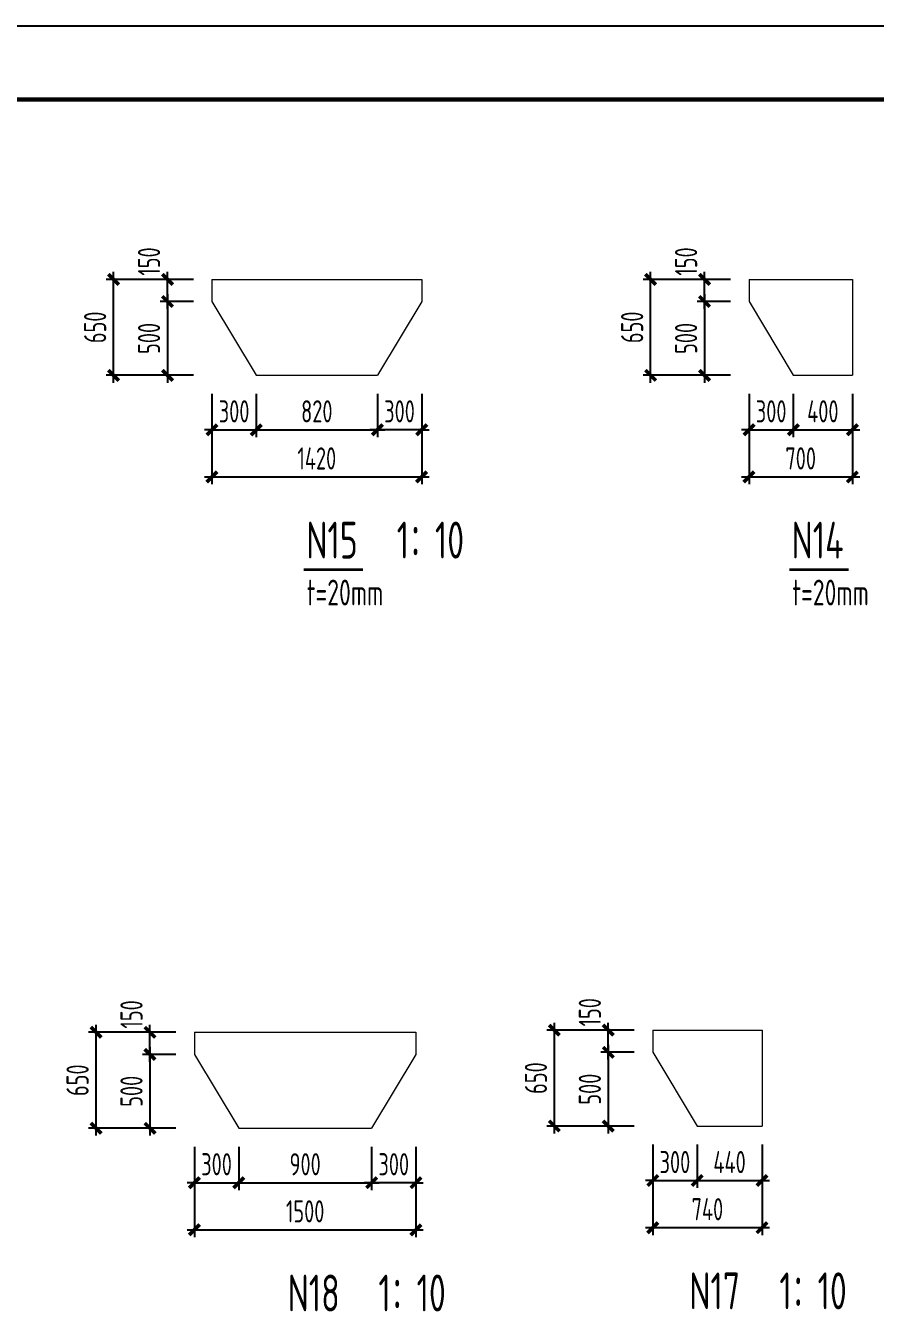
# Model space of a CAD drawing. Extents: x -2876908 to 633791, y -1383861 to 872234.
# Drawn here: x -6716 to 50800, y -1294747 to -1207416 of the extents above; entities that cross this region are included whole.
import ezdxf
from ezdxf.enums import TextEntityAlignment as Align

# ---------------------------------------------------------------- set-up
doc = ezdxf.new("R2010")
doc.units = 0
doc.header["$LTSCALE"] = 5
doc.header["$MEASUREMENT"] = 0
doc.layers.get('0').update_dxf_attribs({"linetype": 'CONTINUOUS', "lineweight": 25})
doc.layers.get('DEFPOINTS').update_dxf_attribs({"color": 35, "linetype": 'CONTINUOUS', "lineweight": 13})
for name, color, linetype, lineweight in [('1粗实线', 1, 'CONTINUOUS', 30), ('5标注', 3, 'CONTINUOUS', 15), ('6文本', 7, 'CONTINUOUS', 15), ('8轮廓线', 4, 'CONTINUOUS', 15), ('DIM', 3, 'CONTINUOUS', 0), ('HFZT', 5, 'CONTINUOUS', 15)]:
    doc.layers.add(name, color=color, linetype=linetype, lineweight=lineweight)
doc.layers.add('M_Dim', color=3, linetype='CONTINUOUS')
doc.styles.add('TSSD_Dimension', font='tssdeng.shx', dxfattribs={"width": 0.7, "bigfont": 'hztxt.shx'})
doc.styles.add('TSSD_NORM', font='tssdeng.shx', dxfattribs={"width": 0.7, "bigfont": 'hztxt.shx'})
doc.dimstyles.new('TSSD_100_100', dxfattribs={"dimtxt": 300, "dimasz": 100, "dimexe": 100, "dimexo": 250, "dimgap": 100, "dimtad": 1, "dimdec": 0, "dimzin": 0, "dimdsep": 46, "dimtxsty": 'TSSD_Dimension', "dimblk": 'ARCHTICK', "dimblk1": 'ARCHTICK', "dimblk2": 'ARCHTICK', "dimcen": 0, "dimdle": 100, "dimclrt": 7, "dimadec": 0, "dimazin": 0, "dimtfac": 1, "dimtdec": 0, "dimtix": 1, "dimtmove": 2, "dimatfit": 3, "dimfxl": 1, "dimtolj": 1, "dimtzin": 0, "dimarcsym": 0})

# ---------------------------------------------------------------- blocks, each defined once
blk = doc.blocks.new('施工设计图框')
at = {"color": 7, "linetype": 'Continuous'}
blk.add_lwpolyline([(-395.5, -13.5), (-395.5, 283.5), (24.5, 283.5), (24.5, -13.5), (-395.5, -13.5)], dxfattribs=at)
at = {"layer": '1粗实线', "color": 7, "linetype": 'Continuous', "const_width": 0.6}
blk.add_lwpolyline([(-370.5, -3.5), (-370.5, 273.5), (14.5, 273.5), (14.5, -3.5), (-370.5, -3.5)], dxfattribs=at)
at = {"layer": 'HFZT', "color": 2, "style": 'TSSD_NORM', "width": 0.7}
for tag, height, p in [('比例尺', 2.5, (7.25, 17.5)), ('图号', 2.5, (-20.49, 3.5)), ('日期', 2.5, (7.25, 3.5)), ('图名', 4, (-76.24, 0.75))]:
    blk.add_attdef(tag, text='', height=height, dxfattribs=at).set_placement(p, align=Align.MIDDLE)
blk = doc.blocks.new('_ArchTick')
at = {"color": 0, "linetype": 'ByBlock', "const_width": 0.5}
blk.add_lwpolyline([(-0.71, -0.71), (0.71, 0.71)], dxfattribs=at)
blk = doc.blocks.new('*D1503')
at = {"layer": 'DEFPOINTS', "color": 0, "transparency": 16777216}
for p in [(2881, -1224590), (5890, -1224590), (5890, -1226090)]:
    blk.add_point(p, dxfattribs=at)
at = {"layer": 'DIM', "color": 0, "lineweight": -2, "transparency": 16777216}
for p, q in [((2881, -1226590), (2881, -1224090)), ((4640, -1224590), (2381, -1224590)), ((4640, -1226090), (2381, -1226090))]:
    blk.add_line(p, q, dxfattribs=at)
at = {"layer": 'DIM', "color": 0, "lineweight": -2, "transparency": 16777216, "xscale": 500, "yscale": 500, "zscale": 500}
for p, rotation in [((2881, -1224590), 90), ((2881, -1226090), 270)]:
    blk.add_blockref('_ArchTick', p, dxfattribs=dict(at, rotation=rotation))
at = {"layer": 'DIM', "color": 7, "transparency": 16777216, "insert": (1631, -1223381), "char_height": 1500, "attachment_point": 5, "rotation": 90, "style": 'TSSD_Dimension'}
blk.add_mtext('\\A1;150', dxfattribs=at)
blk = doc.blocks.new('*D1504')
at = {"layer": 'DEFPOINTS', "color": 0, "transparency": 16777216}
for p in [(5890, -1226090), (2881, -1231090), (5890, -1231090)]:
    blk.add_point(p, dxfattribs=at)
at = {"layer": 'DIM', "color": 0, "lineweight": -2, "transparency": 16777216}
for p, q in [((4640, -1226090), (2381, -1226090)), ((2881, -1225590), (2881, -1231590)), ((4640, -1231090), (2381, -1231090))]:
    blk.add_line(p, q, dxfattribs=at)
at = {"layer": 'DIM', "color": 0, "lineweight": -2, "transparency": 16777216, "xscale": 500, "yscale": 500, "zscale": 500}
for p, rotation in [((2881, -1226090), 90), ((2881, -1231090), 270)]:
    blk.add_blockref('_ArchTick', p, dxfattribs=dict(at, rotation=rotation))
at = {"layer": 'DIM', "color": 7, "transparency": 16777216, "insert": (1631, -1228590), "char_height": 1500, "attachment_point": 5, "rotation": 90, "style": 'TSSD_Dimension'}
blk.add_mtext('\\A1;500', dxfattribs=at)
blk = doc.blocks.new('*D1505')
at = {"layer": 'DEFPOINTS', "color": 0, "transparency": 16777216}
for p in [(5890, -1231090), (8890, -1231090), (8890, -1234779)]:
    blk.add_point(p, dxfattribs=at)
at = {"layer": 'DIM', "color": 0, "lineweight": -2, "transparency": 16777216}
for p, q in [((5890, -1232340), (5890, -1235279)), ((8890, -1232340), (8890, -1235279)), ((5890, -1234779), (5390, -1234779)), ((5890, -1234779), (8890, -1234779)), ((8890, -1234779), (9390, -1234779))]:
    blk.add_line(p, q, dxfattribs=at)
at = {"layer": 'DIM', "color": 0, "lineweight": -2, "transparency": 16777216, "xscale": 500, "yscale": 500, "zscale": 500}
blk.add_blockref('_ArchTick', (5890, -1234779), dxfattribs=at)
at = {"layer": 'DIM', "color": 0, "lineweight": -2, "transparency": 16777216, "xscale": 500, "yscale": 500, "zscale": 500, "rotation": 180}
blk.add_blockref('_ArchTick', (8890, -1234779), dxfattribs=at)
at = {"layer": 'DIM', "color": 7, "transparency": 16777216, "insert": (7390, -1233529), "char_height": 1500, "attachment_point": 5, "style": 'TSSD_Dimension'}
blk.add_mtext('\\A1;300', dxfattribs=at)
blk = doc.blocks.new('*D1506')
at = {"layer": 'DEFPOINTS', "color": 0, "transparency": 16777216}
for p in [(8890, -1231090), (17090, -1231090), (17090, -1234779)]:
    blk.add_point(p, dxfattribs=at)
at = {"layer": 'DIM', "color": 0, "lineweight": -2, "transparency": 16777216}
for p, q in [((8890, -1232340), (8890, -1235279)), ((17090, -1232340), (17090, -1235279)), ((8390, -1234779), (17590, -1234779))]:
    blk.add_line(p, q, dxfattribs=at)
at = {"layer": 'DIM', "color": 0, "lineweight": -2, "transparency": 16777216, "xscale": 500, "yscale": 500, "zscale": 500, "rotation": 180}
blk.add_blockref('_ArchTick', (8890, -1234779), dxfattribs=at)
at = {"layer": 'DIM', "color": 0, "lineweight": -2, "transparency": 16777216, "xscale": 500, "yscale": 500, "zscale": 500}
blk.add_blockref('_ArchTick', (17090, -1234779), dxfattribs=at)
at = {"layer": 'DIM', "color": 7, "transparency": 16777216, "insert": (12990, -1233529), "char_height": 1500, "attachment_point": 5, "style": 'TSSD_Dimension'}
blk.add_mtext('\\A1;820', dxfattribs=at)
blk = doc.blocks.new('*D1507')
at = {"layer": 'DEFPOINTS', "color": 0, "transparency": 16777216}
for p in [(17090, -1231090), (20090, -1231090), (17090, -1234779)]:
    blk.add_point(p, dxfattribs=at)
at = {"layer": 'DIM', "color": 0, "lineweight": -2, "transparency": 16777216}
for p, q in [((17090, -1232340), (17090, -1235279)), ((20090, -1232340), (20090, -1235279)), ((17090, -1234779), (16590, -1234779)), ((20090, -1234779), (17090, -1234779)), ((20090, -1234779), (20590, -1234779))]:
    blk.add_line(p, q, dxfattribs=at)
at = {"layer": 'DIM', "color": 0, "lineweight": -2, "transparency": 16777216, "xscale": 500, "yscale": 500, "zscale": 500}
blk.add_blockref('_ArchTick', (17090, -1234779), dxfattribs=at)
at = {"layer": 'DIM', "color": 0, "lineweight": -2, "transparency": 16777216, "xscale": 500, "yscale": 500, "zscale": 500, "rotation": 180}
blk.add_blockref('_ArchTick', (20090, -1234779), dxfattribs=at)
at = {"layer": 'DIM', "color": 7, "transparency": 16777216, "insert": (18590, -1233529), "char_height": 1500, "attachment_point": 5, "style": 'TSSD_Dimension'}
blk.add_mtext('\\A1;300', dxfattribs=at)
blk = doc.blocks.new('*D1508')
at = {"layer": 'DEFPOINTS', "color": 0, "transparency": 16777216}
for p in [(5890, -1231090), (20090, -1231090), (20090, -1237970)]:
    blk.add_point(p, dxfattribs=at)
at = {"layer": 'DIM', "color": 0, "lineweight": -2, "transparency": 16777216}
for p, q in [((5890, -1232340), (5890, -1238470)), ((20090, -1232340), (20090, -1238470)), ((5390, -1237970), (20590, -1237970))]:
    blk.add_line(p, q, dxfattribs=at)
at = {"layer": 'DIM', "color": 0, "lineweight": -2, "transparency": 16777216, "xscale": 500, "yscale": 500, "zscale": 500, "rotation": 180}
blk.add_blockref('_ArchTick', (5890, -1237970), dxfattribs=at)
at = {"layer": 'DIM', "color": 0, "lineweight": -2, "transparency": 16777216, "xscale": 500, "yscale": 500, "zscale": 500}
blk.add_blockref('_ArchTick', (20090, -1237970), dxfattribs=at)
at = {"layer": 'DIM', "color": 7, "transparency": 16777216, "insert": (12990, -1236720), "char_height": 1500, "attachment_point": 5, "style": 'TSSD_Dimension'}
blk.add_mtext('\\A1;1420', dxfattribs=at)
blk = doc.blocks.new('*D1510')
at = {"layer": 'DEFPOINTS', "color": 0, "transparency": 16777216}
for p in [(39245, -1224590), (42255, -1224590), (42255, -1226090)]:
    blk.add_point(p, dxfattribs=at)
at = {"layer": 'DIM', "color": 0, "lineweight": -2, "transparency": 16777216}
for p, q in [((39245, -1226590), (39245, -1224090)), ((41005, -1224590), (38745, -1224590)), ((41005, -1226090), (38745, -1226090))]:
    blk.add_line(p, q, dxfattribs=at)
at = {"layer": 'DIM', "color": 0, "lineweight": -2, "transparency": 16777216, "xscale": 500, "yscale": 500, "zscale": 500}
for p, rotation in [((39245, -1224590), 90), ((39245, -1226090), 270)]:
    blk.add_blockref('_ArchTick', p, dxfattribs=dict(at, rotation=rotation))
at = {"layer": 'DIM', "color": 7, "transparency": 16777216, "insert": (37995, -1223381), "char_height": 1500, "attachment_point": 5, "rotation": 90, "style": 'TSSD_Dimension'}
blk.add_mtext('\\A1;150', dxfattribs=at)
blk = doc.blocks.new('*D1511')
at = {"layer": 'DEFPOINTS', "color": 0, "transparency": 16777216}
for p in [(42255, -1226090), (39245, -1231090), (42255, -1231090)]:
    blk.add_point(p, dxfattribs=at)
at = {"layer": 'DIM', "color": 0, "lineweight": -2, "transparency": 16777216}
for p, q in [((41005, -1226090), (38745, -1226090)), ((39245, -1225590), (39245, -1231590)), ((41005, -1231090), (38745, -1231090))]:
    blk.add_line(p, q, dxfattribs=at)
at = {"layer": 'DIM', "color": 0, "lineweight": -2, "transparency": 16777216, "xscale": 500, "yscale": 500, "zscale": 500}
for p, rotation in [((39245, -1226090), 90), ((39245, -1231090), 270)]:
    blk.add_blockref('_ArchTick', p, dxfattribs=dict(at, rotation=rotation))
at = {"layer": 'DIM', "color": 7, "transparency": 16777216, "insert": (37995, -1228590), "char_height": 1500, "attachment_point": 5, "rotation": 90, "style": 'TSSD_Dimension'}
blk.add_mtext('\\A1;500', dxfattribs=at)
blk = doc.blocks.new('*D1512')
at = {"layer": 'DEFPOINTS', "color": 0, "transparency": 16777216}
for p in [(42255, -1231090), (45255, -1231090), (45255, -1234779)]:
    blk.add_point(p, dxfattribs=at)
at = {"layer": 'DIM', "color": 0, "lineweight": -2, "transparency": 16777216}
for p, q in [((42255, -1232340), (42255, -1235279)), ((45255, -1232340), (45255, -1235279)), ((42255, -1234779), (41755, -1234779)), ((42255, -1234779), (45255, -1234779)), ((45255, -1234779), (45755, -1234779))]:
    blk.add_line(p, q, dxfattribs=at)
at = {"layer": 'DIM', "color": 0, "lineweight": -2, "transparency": 16777216, "xscale": 500, "yscale": 500, "zscale": 500}
blk.add_blockref('_ArchTick', (42255, -1234779), dxfattribs=at)
at = {"layer": 'DIM', "color": 0, "lineweight": -2, "transparency": 16777216, "xscale": 500, "yscale": 500, "zscale": 500, "rotation": 180}
blk.add_blockref('_ArchTick', (45255, -1234779), dxfattribs=at)
at = {"layer": 'DIM', "color": 7, "transparency": 16777216, "insert": (43755, -1233529), "char_height": 1500, "attachment_point": 5, "style": 'TSSD_Dimension'}
blk.add_mtext('\\A1;300', dxfattribs=at)
blk = doc.blocks.new('*D1513')
at = {"layer": 'DEFPOINTS', "color": 0, "transparency": 16777216}
for p in [(45255, -1231090), (49255, -1231090), (49255, -1234779)]:
    blk.add_point(p, dxfattribs=at)
at = {"layer": 'DIM', "color": 0, "lineweight": -2, "transparency": 16777216}
for p, q in [((45255, -1232340), (45255, -1235279)), ((49255, -1232340), (49255, -1235279)), ((44755, -1234779), (49755, -1234779))]:
    blk.add_line(p, q, dxfattribs=at)
at = {"layer": 'DIM', "color": 0, "lineweight": -2, "transparency": 16777216, "xscale": 500, "yscale": 500, "zscale": 500, "rotation": 180}
blk.add_blockref('_ArchTick', (45255, -1234779), dxfattribs=at)
at = {"layer": 'DIM', "color": 0, "lineweight": -2, "transparency": 16777216, "xscale": 500, "yscale": 500, "zscale": 500}
blk.add_blockref('_ArchTick', (49255, -1234779), dxfattribs=at)
at = {"layer": 'DIM', "color": 7, "transparency": 16777216, "insert": (47255, -1233529), "char_height": 1500, "attachment_point": 5, "style": 'TSSD_Dimension'}
blk.add_mtext('\\A1;400', dxfattribs=at)
blk = doc.blocks.new('*D1514')
at = {"layer": 'DEFPOINTS', "color": 0, "transparency": 16777216}
for p in [(42255, -1231090), (49255, -1231090), (49255, -1237970)]:
    blk.add_point(p, dxfattribs=at)
at = {"layer": 'DIM', "color": 0, "lineweight": -2, "transparency": 16777216}
for p, q in [((42255, -1232340), (42255, -1238470)), ((49255, -1232340), (49255, -1238470)), ((41755, -1237970), (49755, -1237970))]:
    blk.add_line(p, q, dxfattribs=at)
at = {"layer": 'DIM', "color": 0, "lineweight": -2, "transparency": 16777216, "xscale": 500, "yscale": 500, "zscale": 500, "rotation": 180}
blk.add_blockref('_ArchTick', (42255, -1237970), dxfattribs=at)
at = {"layer": 'DIM', "color": 0, "lineweight": -2, "transparency": 16777216, "xscale": 500, "yscale": 500, "zscale": 500}
blk.add_blockref('_ArchTick', (49255, -1237970), dxfattribs=at)
at = {"layer": 'DIM', "color": 7, "transparency": 16777216, "insert": (45755, -1236720), "char_height": 1500, "attachment_point": 5, "style": 'TSSD_Dimension'}
blk.add_mtext('\\A1;700', dxfattribs=at)
blk = doc.blocks.new('*D1515')
at = {"layer": 'DEFPOINTS', "color": 0, "transparency": 16777216}
for p in [(-772, -1224590), (4640, -1224590), (4640, -1231090)]:
    blk.add_point(p, dxfattribs=at)
at = {"layer": 'DIM', "color": 0, "lineweight": -2, "transparency": 16777216}
for p, q in [((-772, -1231590), (-772, -1224090)), ((3390, -1224590), (-1272, -1224590)), ((3390, -1231090), (-1272, -1231090))]:
    blk.add_line(p, q, dxfattribs=at)
at = {"layer": 'DIM', "color": 0, "lineweight": -2, "transparency": 16777216, "xscale": 500, "yscale": 500, "zscale": 500}
for p, rotation in [((-772, -1224590), 90), ((-772, -1231090), 270)]:
    blk.add_blockref('_ArchTick', p, dxfattribs=dict(at, rotation=rotation))
at = {"layer": 'DIM', "color": 7, "transparency": 16777216, "insert": (-2022, -1227840), "char_height": 1500, "attachment_point": 5, "rotation": 90, "style": 'TSSD_Dimension'}
blk.add_mtext('\\A1;650', dxfattribs=at)
blk = doc.blocks.new('*D1516')
at = {"layer": 'DEFPOINTS', "color": 0, "transparency": 16777216}
for p in [(35592, -1224590), (41005, -1224590), (41005, -1231090)]:
    blk.add_point(p, dxfattribs=at)
at = {"layer": 'DIM', "color": 0, "lineweight": -2, "transparency": 16777216}
for p, q in [((35592, -1231590), (35592, -1224090)), ((39755, -1224590), (35092, -1224590)), ((39755, -1231090), (35092, -1231090))]:
    blk.add_line(p, q, dxfattribs=at)
at = {"layer": 'DIM', "color": 0, "lineweight": -2, "transparency": 16777216, "xscale": 500, "yscale": 500, "zscale": 500}
for p, rotation in [((35592, -1224590), 90), ((35592, -1231090), 270)]:
    blk.add_blockref('_ArchTick', p, dxfattribs=dict(at, rotation=rotation))
at = {"layer": 'DIM', "color": 7, "transparency": 16777216, "insert": (34342, -1227840), "char_height": 1500, "attachment_point": 5, "rotation": 90, "style": 'TSSD_Dimension'}
blk.add_mtext('\\A1;650', dxfattribs=at)
blk = doc.blocks.new('*D1736')
at = {"layer": 'DEFPOINTS', "color": 0, "transparency": 16777216}
for p in [(1691, -1275583), (4701, -1275583), (4701, -1277083)]:
    blk.add_point(p, dxfattribs=at)
at = {"layer": 'DIM', "color": 0, "lineweight": -2, "transparency": 16777216}
for p, q in [((3451, -1275583), (1191, -1275583)), ((1691, -1277583), (1691, -1275083)), ((3451, -1277083), (1191, -1277083))]:
    blk.add_line(p, q, dxfattribs=at)
at = {"layer": 'DIM', "color": 0, "lineweight": -2, "transparency": 16777216, "xscale": 500, "yscale": 500, "zscale": 500}
for p, rotation in [((1691, -1275583), 90), ((1691, -1277083), 270)]:
    blk.add_blockref('_ArchTick', p, dxfattribs=dict(at, rotation=rotation))
at = {"layer": 'DIM', "color": 7, "transparency": 16777216, "insert": (441, -1274374), "char_height": 1500, "attachment_point": 5, "rotation": 90, "style": 'TSSD_Dimension'}
blk.add_mtext('\\A1;150', dxfattribs=at)
blk = doc.blocks.new('*D1737')
at = {"layer": 'DEFPOINTS', "color": 0, "transparency": 16777216}
for p in [(4701, -1277083), (1691, -1282083), (4701, -1282083)]:
    blk.add_point(p, dxfattribs=at)
at = {"layer": 'DIM', "color": 0, "lineweight": -2, "transparency": 16777216}
for p, q in [((1691, -1276583), (1691, -1282583)), ((3451, -1277083), (1191, -1277083)), ((3451, -1282083), (1191, -1282083))]:
    blk.add_line(p, q, dxfattribs=at)
at = {"layer": 'DIM', "color": 0, "lineweight": -2, "transparency": 16777216, "xscale": 500, "yscale": 500, "zscale": 500}
for p, rotation in [((1691, -1277083), 90), ((1691, -1282083), 270)]:
    blk.add_blockref('_ArchTick', p, dxfattribs=dict(at, rotation=rotation))
at = {"layer": 'DIM', "color": 7, "transparency": 16777216, "insert": (441, -1279583), "char_height": 1500, "attachment_point": 5, "rotation": 90, "style": 'TSSD_Dimension'}
blk.add_mtext('\\A1;500', dxfattribs=at)
blk = doc.blocks.new('*D1738')
at = {"layer": 'DEFPOINTS', "color": 0, "transparency": 16777216}
for p in [(4701, -1282083), (7701, -1282083), (7701, -1285772)]:
    blk.add_point(p, dxfattribs=at)
at = {"layer": 'DIM', "color": 0, "lineweight": -2, "transparency": 16777216}
for p, q in [((4701, -1283333), (4701, -1286272)), ((7701, -1283333), (7701, -1286272)), ((4701, -1285772), (4201, -1285772)), ((4701, -1285772), (7701, -1285772)), ((7701, -1285772), (8201, -1285772))]:
    blk.add_line(p, q, dxfattribs=at)
at = {"layer": 'DIM', "color": 0, "lineweight": -2, "transparency": 16777216, "xscale": 500, "yscale": 500, "zscale": 500}
blk.add_blockref('_ArchTick', (4701, -1285772), dxfattribs=at)
at = {"layer": 'DIM', "color": 0, "lineweight": -2, "transparency": 16777216, "xscale": 500, "yscale": 500, "zscale": 500, "rotation": 180}
blk.add_blockref('_ArchTick', (7701, -1285772), dxfattribs=at)
at = {"layer": 'DIM', "color": 7, "transparency": 16777216, "insert": (6201, -1284522), "char_height": 1500, "attachment_point": 5, "style": 'TSSD_Dimension'}
blk.add_mtext('\\A1;300', dxfattribs=at)
blk = doc.blocks.new('*D1739')
at = {"layer": 'DEFPOINTS', "color": 0, "transparency": 16777216}
for p in [(7701, -1282083), (16701, -1282083), (16701, -1285772)]:
    blk.add_point(p, dxfattribs=at)
at = {"layer": 'DIM', "color": 0, "lineweight": -2, "transparency": 16777216}
for p, q in [((7701, -1283333), (7701, -1286272)), ((16701, -1283333), (16701, -1286272)), ((7201, -1285772), (17201, -1285772))]:
    blk.add_line(p, q, dxfattribs=at)
at = {"layer": 'DIM', "color": 0, "lineweight": -2, "transparency": 16777216, "xscale": 500, "yscale": 500, "zscale": 500, "rotation": 180}
blk.add_blockref('_ArchTick', (7701, -1285772), dxfattribs=at)
at = {"layer": 'DIM', "color": 0, "lineweight": -2, "transparency": 16777216, "xscale": 500, "yscale": 500, "zscale": 500}
blk.add_blockref('_ArchTick', (16701, -1285772), dxfattribs=at)
at = {"layer": 'DIM', "color": 7, "transparency": 16777216, "insert": (12201, -1284522), "char_height": 1500, "attachment_point": 5, "style": 'TSSD_Dimension'}
blk.add_mtext('\\A1;900', dxfattribs=at)
blk = doc.blocks.new('*D1740')
at = {"layer": 'DEFPOINTS', "color": 0, "transparency": 16777216}
for p in [(16701, -1282083), (19701, -1282083), (16701, -1285772)]:
    blk.add_point(p, dxfattribs=at)
at = {"layer": 'DIM', "color": 0, "lineweight": -2, "transparency": 16777216}
for p, q in [((16701, -1283333), (16701, -1286272)), ((19701, -1283333), (19701, -1286272)), ((16701, -1285772), (16201, -1285772)), ((19701, -1285772), (16701, -1285772)), ((19701, -1285772), (20201, -1285772))]:
    blk.add_line(p, q, dxfattribs=at)
at = {"layer": 'DIM', "color": 0, "lineweight": -2, "transparency": 16777216, "xscale": 500, "yscale": 500, "zscale": 500}
blk.add_blockref('_ArchTick', (16701, -1285772), dxfattribs=at)
at = {"layer": 'DIM', "color": 0, "lineweight": -2, "transparency": 16777216, "xscale": 500, "yscale": 500, "zscale": 500, "rotation": 180}
blk.add_blockref('_ArchTick', (19701, -1285772), dxfattribs=at)
at = {"layer": 'DIM', "color": 7, "transparency": 16777216, "insert": (18201, -1284522), "char_height": 1500, "attachment_point": 5, "style": 'TSSD_Dimension'}
blk.add_mtext('\\A1;300', dxfattribs=at)
blk = doc.blocks.new('*D1741')
at = {"layer": 'DEFPOINTS', "color": 0, "transparency": 16777216}
for p in [(4701, -1282083), (19701, -1282083), (19701, -1288963)]:
    blk.add_point(p, dxfattribs=at)
at = {"layer": 'DIM', "color": 0, "lineweight": -2, "transparency": 16777216}
for p, q in [((4701, -1283333), (4701, -1289463)), ((19701, -1283333), (19701, -1289463)), ((4201, -1288963), (20201, -1288963))]:
    blk.add_line(p, q, dxfattribs=at)
at = {"layer": 'DIM', "color": 0, "lineweight": -2, "transparency": 16777216, "xscale": 500, "yscale": 500, "zscale": 500, "rotation": 180}
blk.add_blockref('_ArchTick', (4701, -1288963), dxfattribs=at)
at = {"layer": 'DIM', "color": 0, "lineweight": -2, "transparency": 16777216, "xscale": 500, "yscale": 500, "zscale": 500}
blk.add_blockref('_ArchTick', (19701, -1288963), dxfattribs=at)
at = {"layer": 'DIM', "color": 7, "transparency": 16777216, "insert": (12201, -1287713), "char_height": 1500, "attachment_point": 5, "style": 'TSSD_Dimension'}
blk.add_mtext('\\A1;1500', dxfattribs=at)
blk = doc.blocks.new('*D1743')
at = {"layer": 'DEFPOINTS', "color": 0, "transparency": 16777216}
for p in [(32728, -1275438), (35738, -1275438), (35738, -1276938)]:
    blk.add_point(p, dxfattribs=at)
at = {"layer": 'DIM', "color": 0, "lineweight": -2, "transparency": 16777216}
for p, q in [((32728, -1277438), (32728, -1274938)), ((34488, -1275438), (32228, -1275438)), ((34488, -1276938), (32228, -1276938))]:
    blk.add_line(p, q, dxfattribs=at)
at = {"layer": 'DIM', "color": 0, "lineweight": -2, "transparency": 16777216, "xscale": 500, "yscale": 500, "zscale": 500}
for p, rotation in [((32728, -1275438), 90), ((32728, -1276938), 270)]:
    blk.add_blockref('_ArchTick', p, dxfattribs=dict(at, rotation=rotation))
at = {"layer": 'DIM', "color": 7, "transparency": 16777216, "insert": (31478, -1274228), "char_height": 1500, "attachment_point": 5, "rotation": 90, "style": 'TSSD_Dimension'}
blk.add_mtext('\\A1;150', dxfattribs=at)
blk = doc.blocks.new('*D1744')
at = {"layer": 'DEFPOINTS', "color": 0, "transparency": 16777216}
for p in [(35738, -1276938), (32728, -1281938), (35738, -1281938)]:
    blk.add_point(p, dxfattribs=at)
at = {"layer": 'DIM', "color": 0, "lineweight": -2, "transparency": 16777216}
for p, q in [((32728, -1276438), (32728, -1282438)), ((34488, -1276938), (32228, -1276938)), ((34488, -1281938), (32228, -1281938))]:
    blk.add_line(p, q, dxfattribs=at)
at = {"layer": 'DIM', "color": 0, "lineweight": -2, "transparency": 16777216, "xscale": 500, "yscale": 500, "zscale": 500}
for p, rotation in [((32728, -1276938), 90), ((32728, -1281938), 270)]:
    blk.add_blockref('_ArchTick', p, dxfattribs=dict(at, rotation=rotation))
at = {"layer": 'DIM', "color": 7, "transparency": 16777216, "insert": (31478, -1279438), "char_height": 1500, "attachment_point": 5, "rotation": 90, "style": 'TSSD_Dimension'}
blk.add_mtext('\\A1;500', dxfattribs=at)
blk = doc.blocks.new('*D1745')
at = {"layer": 'DEFPOINTS', "color": 0, "transparency": 16777216}
for p in [(35738, -1281938), (38738, -1281938), (38738, -1285626)]:
    blk.add_point(p, dxfattribs=at)
at = {"layer": 'DIM', "color": 0, "lineweight": -2, "transparency": 16777216}
for p, q in [((35738, -1283188), (35738, -1286126)), ((38738, -1283188), (38738, -1286126)), ((35738, -1285626), (35238, -1285626)), ((35738, -1285626), (38738, -1285626)), ((38738, -1285626), (39238, -1285626))]:
    blk.add_line(p, q, dxfattribs=at)
at = {"layer": 'DIM', "color": 0, "lineweight": -2, "transparency": 16777216, "xscale": 500, "yscale": 500, "zscale": 500}
blk.add_blockref('_ArchTick', (35738, -1285626), dxfattribs=at)
at = {"layer": 'DIM', "color": 0, "lineweight": -2, "transparency": 16777216, "xscale": 500, "yscale": 500, "zscale": 500, "rotation": 180}
blk.add_blockref('_ArchTick', (38738, -1285626), dxfattribs=at)
at = {"layer": 'DIM', "color": 7, "transparency": 16777216, "insert": (37238, -1284376), "char_height": 1500, "attachment_point": 5, "style": 'TSSD_Dimension'}
blk.add_mtext('\\A1;300', dxfattribs=at)
blk = doc.blocks.new('*D1746')
at = {"layer": 'DEFPOINTS', "color": 0, "transparency": 16777216}
for p in [(38738, -1281938), (43138, -1281938), (43138, -1285626)]:
    blk.add_point(p, dxfattribs=at)
at = {"layer": 'DIM', "color": 0, "lineweight": -2, "transparency": 16777216}
for p, q in [((38738, -1283188), (38738, -1286126)), ((43138, -1283188), (43138, -1286126)), ((38238, -1285626), (43638, -1285626))]:
    blk.add_line(p, q, dxfattribs=at)
at = {"layer": 'DIM', "color": 0, "lineweight": -2, "transparency": 16777216, "xscale": 500, "yscale": 500, "zscale": 500, "rotation": 180}
blk.add_blockref('_ArchTick', (38738, -1285626), dxfattribs=at)
at = {"layer": 'DIM', "color": 0, "lineweight": -2, "transparency": 16777216, "xscale": 500, "yscale": 500, "zscale": 500}
blk.add_blockref('_ArchTick', (43138, -1285626), dxfattribs=at)
at = {"layer": 'DIM', "color": 7, "transparency": 16777216, "insert": (40938, -1284376), "char_height": 1500, "attachment_point": 5, "style": 'TSSD_Dimension'}
blk.add_mtext('\\A1;440', dxfattribs=at)
blk = doc.blocks.new('*D1747')
at = {"layer": 'DEFPOINTS', "color": 0, "transparency": 16777216}
for p in [(35738, -1281938), (43138, -1281938), (43138, -1288817)]:
    blk.add_point(p, dxfattribs=at)
at = {"layer": 'DIM', "color": 0, "lineweight": -2, "transparency": 16777216}
for p, q in [((35738, -1283188), (35738, -1289317)), ((43138, -1283188), (43138, -1289317)), ((35238, -1288817), (43638, -1288817))]:
    blk.add_line(p, q, dxfattribs=at)
at = {"layer": 'DIM', "color": 0, "lineweight": -2, "transparency": 16777216, "xscale": 500, "yscale": 500, "zscale": 500, "rotation": 180}
blk.add_blockref('_ArchTick', (35738, -1288817), dxfattribs=at)
at = {"layer": 'DIM', "color": 0, "lineweight": -2, "transparency": 16777216, "xscale": 500, "yscale": 500, "zscale": 500}
blk.add_blockref('_ArchTick', (43138, -1288817), dxfattribs=at)
at = {"layer": 'DIM', "color": 7, "transparency": 16777216, "insert": (39438, -1287567), "char_height": 1500, "attachment_point": 5, "style": 'TSSD_Dimension'}
blk.add_mtext('\\A1;740', dxfattribs=at)
blk = doc.blocks.new('*D1753')
at = {"layer": 'DEFPOINTS', "color": 0, "transparency": 16777216}
for p in [(-1962, -1275583), (3451, -1275583), (3451, -1282083)]:
    blk.add_point(p, dxfattribs=at)
at = {"layer": 'DIM', "color": 0, "lineweight": -2, "transparency": 16777216}
for p, q in [((2201, -1275583), (-2462, -1275583)), ((-1962, -1282583), (-1962, -1275083)), ((2201, -1282083), (-2462, -1282083))]:
    blk.add_line(p, q, dxfattribs=at)
at = {"layer": 'DIM', "color": 0, "lineweight": -2, "transparency": 16777216, "xscale": 500, "yscale": 500, "zscale": 500}
for p, rotation in [((-1962, -1275583), 90), ((-1962, -1282083), 270)]:
    blk.add_blockref('_ArchTick', p, dxfattribs=dict(at, rotation=rotation))
at = {"layer": 'DIM', "color": 7, "transparency": 16777216, "insert": (-3212, -1278833), "char_height": 1500, "attachment_point": 5, "rotation": 90, "style": 'TSSD_Dimension'}
blk.add_mtext('\\A1;650', dxfattribs=at)
blk = doc.blocks.new('*D1754')
at = {"layer": 'DEFPOINTS', "color": 0, "transparency": 16777216}
for p in [(29076, -1275438), (34488, -1275438), (34488, -1281938)]:
    blk.add_point(p, dxfattribs=at)
at = {"layer": 'DIM', "color": 0, "lineweight": -2, "transparency": 16777216}
for p, q in [((29076, -1282438), (29076, -1274938)), ((33238, -1275438), (28576, -1275438)), ((33238, -1281938), (28576, -1281938))]:
    blk.add_line(p, q, dxfattribs=at)
at = {"layer": 'DIM', "color": 0, "lineweight": -2, "transparency": 16777216, "xscale": 500, "yscale": 500, "zscale": 500}
for p, rotation in [((29076, -1275438), 90), ((29076, -1281938), 270)]:
    blk.add_blockref('_ArchTick', p, dxfattribs=dict(at, rotation=rotation))
at = {"layer": 'DIM', "color": 7, "transparency": 16777216, "insert": (27826, -1278688), "char_height": 1500, "attachment_point": 5, "rotation": 90, "style": 'TSSD_Dimension'}
blk.add_mtext('\\A1;650', dxfattribs=at)

msp = doc.modelspace()

# ---------------------------------------------------------------- linework, layer by layer
at = {"layer": '8轮廓线'}
for p, q in [((5890.474, -1224590.233), (5890.474, -1226090.233)), ((5890.474, -1224590.233), (20090.474, -1224590.233)), ((20090.474, -1224590.233), (20090.474, -1226090.233)), ((42254.599, -1224590.233), (42254.599, -1226090.233)), ((42254.599, -1224590.233), (49254.599, -1224590.233)), ((49254.599, -1224590.233), (49254.599, -1231090.233)), ((5890.474, -1226090.233), (8890.474, -1231090.233)), ((20090.474, -1226090.233), (17090.474, -1231090.233)), ((42254.599, -1226090.233), (45254.599, -1231090.233)), ((8890.474, -1231090.233), (17090.474, -1231090.233)), ((45254.599, -1231090.233), (49254.599, -1231090.233)), ((4700.696, -1275583.366), (4700.696, -1277083.366)), ((4700.696, -1275583.366), (19700.696, -1275583.366)), ((19700.696, -1275583.366), (19700.696, -1277083.366)), ((35738.094, -1275437.63), (35738.094, -1276937.63)), ((35738.094, -1275437.63), (43138.094, -1275437.63)), ((43138.094, -1275437.63), (43138.094, -1281937.63)), ((4700.696, -1277083.366), (7700.696, -1282083.366)), ((19700.696, -1277083.366), (16700.696, -1282083.366)), ((35738.094, -1276937.63), (38738.094, -1281937.63)), ((38738.094, -1281937.63), (43138.094, -1281937.63)), ((7700.696, -1282083.366), (16700.696, -1282083.366))]:
    msp.add_line(p, q, dxfattribs=at)
at = {"layer": 'M_Dim'}
for points in [[(12105.608, -1244253.137, 200, 200, 0), (16127.507, -1244253.137, 200, 200, 0)], [(44984.227, -1244253.137, 200, 200, 0), (49006.126, -1244253.137, 200, 200, 0)]]:
    msp.add_lwpolyline(points, format="xyseb", dxfattribs=at)

# ---------------------------------------------------------------- block references
at = {"xscale": 500, "yscale": 500, "zscale": 500}
msp.add_blockref('施工设计图框', (133519.11, -1349166.468), dxfattribs=at)

# ---------------------------------------------------------------- texts
at = {"layer": '5标注', "color": 7, "style": 'TSSD_NORM', "width": 0.7}
for p in [(14899.273, -1245801.254), (47777.892, -1245801.254)]:
    msp.add_text('t=20mm', height=1750, dxfattribs=at).set_placement(p, align=Align.MIDDLE)
at = {"layer": '6文本', "style": 'TSSD_NORM', "width": 0.7}
for s, p in [('N15', (14019.687, -1242249.931)), ('1：10', (20683.378, -1242249.931)), ('N14', (46898.306, -1242249.931)), ('N18', (12779.909, -1293243.065)), ('1：10', (19443.6, -1293243.065)), ('N17', (39931.801, -1293097.329)), ('1：10', (46595.492, -1293097.329))]:
    msp.add_text(s, height=2500, dxfattribs=at).set_placement(p, align=Align.MIDDLE)

# ---------------------------------------------------------------- dimensions: what is measured, and where the dimension line sits
at = {"layer": 'DIM'}
for base, p1, p2, picture, middle in [((2880.818, -1224590.233), (5890.474, -1226090.233), (5890.474, -1224590.233), '*D1503', (1630.818, -1223380.618)), ((39244.943, -1224590.233), (42254.599, -1226090.233), (42254.599, -1224590.233), '*D1510', (37994.943, -1223380.618)), ((1691.04, -1275583.366), (4700.696, -1277083.366), (4700.696, -1275583.366), '*D1736', (441.04, -1274373.751)), ((32728.438, -1275437.63), (35738.094, -1276937.63), (35738.094, -1275437.63), '*D1743', (31478.438, -1274228.015))]:
    dim = msp.add_linear_dim(base=base, p1=p1, p2=p2, angle=90, dimstyle='TSSD_100_100', override={"dimtxt": 1500, "dimasz": 500, "dimexe": 500, "dimexo": 1250, "dimgap": 500, "dimlfac": 0.1, "dimdle": 500}, dxfattribs=at)
    dim.commit()
    dim.dimension.update_dxf_attribs({"geometry": picture, "text_midpoint": middle, "dimtype": 160})
for base, p1, p2, angle, picture, middle in [((-771.752, -1224590.233), (4640.474, -1231090.233), (4640.474, -1224590.233), 90, '*D1515', (-2021.752, -1227840.233)), ((35592.374, -1224590.233), (41004.599, -1231090.233), (41004.599, -1224590.233), 90, '*D1516', (34342.374, -1227840.233)), ((2880.818, -1231090.233), (5890.474, -1226090.233), (5890.474, -1231090.233), 90, '*D1504', (1630.818, -1228590.233)), ((39244.943, -1231090.233), (42254.599, -1226090.233), (42254.599, -1231090.233), 90, '*D1511', (37994.943, -1228590.233)), ((17090.474, -1234779.007), (20090.474, -1231090.233), (17090.474, -1231090.233), 180, '*D1507', (18590.474, -1233529.007)), ((29075.868, -1275437.63), (34488.094, -1281937.63), (34488.094, -1275437.63), 90, '*D1754', (27825.868, -1278687.63)), ((-1961.53, -1275583.366), (3450.696, -1282083.366), (3450.696, -1275583.366), 90, '*D1753', (-3211.53, -1278833.366)), ((1691.04, -1282083.366), (4700.696, -1277083.366), (4700.696, -1282083.366), 90, '*D1737', (441.04, -1279583.366)), ((32728.438, -1281937.63), (35738.094, -1276937.63), (35738.094, -1281937.63), 90, '*D1744', (31478.438, -1279437.63)), ((16700.696, -1285772.14), (19700.696, -1282083.366), (16700.696, -1282083.366), 180, '*D1740', (18200.696, -1284522.14))]:
    dim = msp.add_linear_dim(base=base, p1=p1, p2=p2, angle=angle, dimstyle='TSSD_100_100', override={"dimtxt": 1500, "dimasz": 500, "dimexe": 500, "dimexo": 1250, "dimgap": 500, "dimlfac": 0.1, "dimdle": 500}, dxfattribs=at)
    dim.commit()
    dim.dimension.update_dxf_attribs({"geometry": picture, "text_midpoint": middle})
for base, p1, p2, picture, middle in [((8890.474, -1234779.007), (5890.474, -1231090.233), (8890.474, -1231090.233), '*D1505', (7390.474, -1233529.007)), ((20090.474, -1237969.541), (5890.474, -1231090.233), (20090.474, -1231090.233), '*D1508', (12990.474, -1236719.541)), ((17090.474, -1234779.007), (8890.474, -1231090.233), (17090.474, -1231090.233), '*D1506', (12990.474, -1233529.007)), ((45254.599, -1234779.007), (42254.599, -1231090.233), (45254.599, -1231090.233), '*D1512', (43754.599, -1233529.007)), ((49254.599, -1237969.541), (42254.599, -1231090.233), (49254.599, -1231090.233), '*D1514', (45754.599, -1236719.541)), ((49254.599, -1234779.007), (45254.599, -1231090.233), (49254.599, -1231090.233), '*D1513', (47254.599, -1233529.007)), ((38738.094, -1285626.404), (35738.094, -1281937.63), (38738.094, -1281937.63), '*D1745', (37238.094, -1284376.404)), ((43138.094, -1288816.938), (35738.094, -1281937.63), (43138.094, -1281937.63), '*D1747', (39438.094, -1287566.938)), ((43138.094, -1285626.404), (38738.094, -1281937.63), (43138.094, -1281937.63), '*D1746', (40938.094, -1284376.404)), ((7700.696, -1285772.14), (4700.696, -1282083.366), (7700.696, -1282083.366), '*D1738', (6200.696, -1284522.14)), ((19700.696, -1288962.674), (4700.696, -1282083.366), (19700.696, -1282083.366), '*D1741', (12200.696, -1287712.674)), ((16700.696, -1285772.14), (7700.696, -1282083.366), (16700.696, -1282083.366), '*D1739', (12200.696, -1284522.14))]:
    dim = msp.add_linear_dim(base=base, p1=p1, p2=p2, dimstyle='TSSD_100_100', override={"dimtxt": 1500, "dimasz": 500, "dimexe": 500, "dimexo": 1250, "dimgap": 500, "dimlfac": 0.1, "dimdle": 500}, dxfattribs=at)
    dim.commit()
    dim.dimension.update_dxf_attribs({"geometry": picture, "text_midpoint": middle})

doc.saveas('drawing.dxf')
